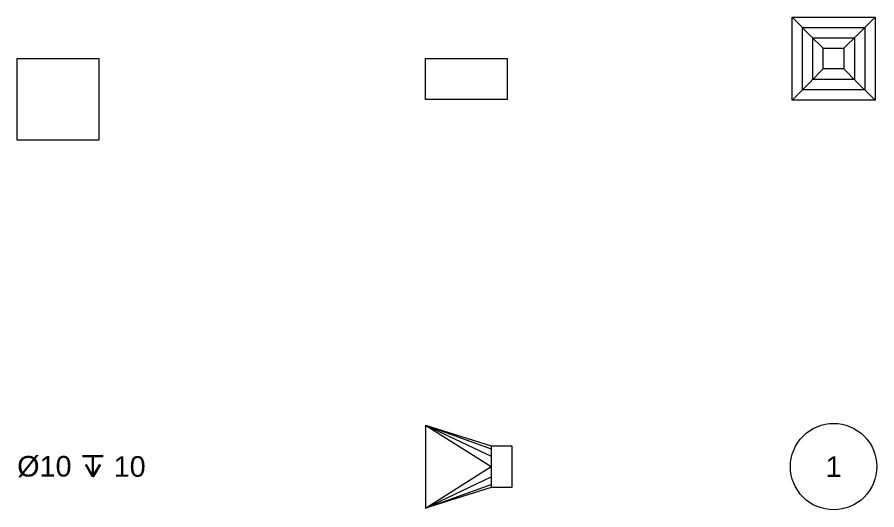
# Model space of a CAD drawing. Header units: millimetres. Extents: x 1246 to 16959, y -13818 to -1371.
# Drawn here: x 10500 to 16818, y -13818 to -10195 of the extents above; entities that cross this region are included whole.
import ezdxf

# ---------------------------------------------------------------- set-up
doc = ezdxf.new("R2010")
doc.units = ezdxf.units.MM
doc.header["$LTSCALE"] = 50
for name, color, linetype, lineweight in [('Dimension', 7, 'Continuous', 5), ('pio-Detail Bubble', 7, 'Continuous', 5), ('pio-HVAC Diffuser', 7, 'Continuous', 5), ('pio-HVAC Transition', 7, 'Continuous', 5), ('pio-Utility Cabinet', 7, 'Continuous', 5), ('pio-Wall Cabinet', 7, 'Continuous', 5)]:
    doc.layers.add(name, color=color, linetype=linetype, lineweight=lineweight)
doc.styles.add('Arial', font='Arial.ttf')

# ---------------------------------------------------------------- blocks, each defined once
blk = doc.blocks.new('obj-21')
at = {"layer": 'pio-Utility Cabinet', "color": 0, "flags": 1}
for tag in ['IFC_UUID', 'instanceID']:
    blk.add_attdef(tag, (10500, -11100), '', height=0.18, dxfattribs=at)
at = {"color": 255, "linetype": 'Continuous', "lineweight": 5, "transparency": 33554687}
blk.add_wipeout([(0, 0), (600, 0), (600, -600), (0, -600)], dxfattribs=at).dxf.layer = 'pio-Utility Cabinet'
at = {"layer": 'pio-Utility Cabinet', "color": 7, "linetype": 'Continuous', "lineweight": 5, "transparency": 33554687, "flags": 128}
blk.add_lwpolyline([(0, 0), (600, 0), (600, -600), (0, -600)], close=True, dxfattribs=at)
blk = doc.blocks.new('obj-22')
at = {"layer": 'pio-Wall Cabinet', "color": 0, "flags": 1}
for tag in ['IFC_UUID', 'instanceID']:
    blk.add_attdef(tag, (13500, -10800), '', height=0.18, dxfattribs=at)
at = {"color": 255, "linetype": 'Continuous', "lineweight": 5, "transparency": 33554687}
blk.add_wipeout([(0, 0), (600, 0), (600, -300), (0, -300)], dxfattribs=at).dxf.layer = 'pio-Wall Cabinet'
at = {"layer": 'pio-Wall Cabinet', "color": 7, "linetype": 'Continuous', "lineweight": 5, "transparency": 33554687, "flags": 128}
blk.add_lwpolyline([(0, 0), (600, 0), (600, -300), (0, -300)], close=True, dxfattribs=at)
blk = doc.blocks.new('obj-23')
at = {"layer": 'pio-HVAC Diffuser', "color": 0, "flags": 1}
for tag in ['IFC_UUID', 'instanceID', 'ID', 'Type', 'Panel_size', 'Neck_size', 'CFM', 'Manufacturer', 'Model', 'Use', 'Notes', 'UID']:
    blk.add_attdef(tag, (16195.2, -10804.8), '', height=0.18, dxfattribs=at)
at = {"color": 255, "linetype": 'Continuous', "lineweight": 9, "transparency": 33554687}
blk.add_wipeout([(-304.8, 304.8), (304.8, 304.8), (304.8, -304.8), (-304.8, -304.8)], dxfattribs=at).dxf.layer = 'pio-HVAC Diffuser'
at = {"layer": 'pio-HVAC Diffuser', "color": 7, "linetype": 'Continuous', "lineweight": 9, "transparency": 33554687, "flags": 128}
blk.add_lwpolyline([(-304.8, 304.8), (304.8, 304.8), (304.8, -304.8), (-304.8, -304.8)], close=True, dxfattribs=at)
at = {"color": 255, "linetype": 'Continuous', "lineweight": 9, "transparency": 33554687}
blk.add_wipeout([(-228.6, 228.6), (228.6, 228.6), (228.6, -228.6), (-228.6, -228.6)], dxfattribs=at).dxf.layer = 'pio-HVAC Diffuser'
at = {"layer": 'pio-HVAC Diffuser', "color": 7, "linetype": 'Continuous', "lineweight": 9, "transparency": 33554687, "flags": 128}
blk.add_lwpolyline([(-228.6, 228.6), (228.6, 228.6), (228.6, -228.6), (-228.6, -228.6)], close=True, dxfattribs=at)
at = {"color": 255, "linetype": 'Continuous', "lineweight": 9, "transparency": 33554687}
blk.add_wipeout([(-152.4, 152.4), (152.4, 152.4), (152.4, -152.4), (-152.4, -152.4)], dxfattribs=at).dxf.layer = 'pio-HVAC Diffuser'
at = {"layer": 'pio-HVAC Diffuser', "color": 7, "linetype": 'Continuous', "lineweight": 9, "transparency": 33554687, "flags": 128}
blk.add_lwpolyline([(-152.4, 152.4), (152.4, 152.4), (152.4, -152.4), (-152.4, -152.4)], close=True, dxfattribs=at)
at = {"color": 255, "linetype": 'Continuous', "lineweight": 9, "transparency": 33554687}
blk.add_wipeout([(-76.2, 76.2), (76.2, 76.2), (76.2, -76.2), (-76.2, -76.2)], dxfattribs=at).dxf.layer = 'pio-HVAC Diffuser'
at = {"layer": 'pio-HVAC Diffuser', "color": 7, "linetype": 'Continuous', "lineweight": 9, "transparency": 33554687}
for p, q in [((-304.8, 304.8), (-76.2, 76.2)), ((304.8, 304.8), (76.2, 76.2)), ((-304.8, -304.8), (-76.2, -76.2)), ((304.8, -304.8), (76.2, -76.2))]:
    blk.add_line(p, q, dxfattribs=at)
at = {"layer": 'pio-HVAC Diffuser', "color": 7, "linetype": 'Continuous', "lineweight": 5, "transparency": 33554687, "flags": 128}
blk.add_lwpolyline([(-304.8, 304.8), (304.8, 304.8), (304.8, -304.8), (-304.8, -304.8)], close=True, dxfattribs=at)
at = {"layer": 'pio-HVAC Diffuser', "color": 7, "linetype": 'Continuous', "lineweight": 9, "transparency": 33554687, "flags": 128}
blk.add_lwpolyline([(-76.2, 76.2), (76.2, 76.2), (76.2, -76.2), (-76.2, -76.2)], close=True, dxfattribs=at)
blk = doc.blocks.new('Group-6')
at = {"layer": 'Dimension', "color": 7, "linetype": 'Continuous', "lineweight": 30, "transparency": 33554687}
for p, q in [((480.5, 76.2), (632.9, 76.2)), ((556.7, 76.2), (556.7, -76.2)), ((503.9, 15.2), (556.7, -76.2)), ((556.7, -76.2), (609.5, 15.2))]:
    blk.add_line(p, q, dxfattribs=at)
blk = doc.blocks.new('Group-7')
at = {"layer": 'Dimension', "color": 7, "transparency": 33554687}
blk.add_blockref('Group-6', (0, 0), dxfattribs=at)
at = {"color": 255, "linetype": 'Continuous', "lineweight": 5, "transparency": 33554687}
for points in [[(0, -120.7), (404.3, -120.7), (404.3, 120.7), (0, 120.7)], [(709.1, -120.7), (948.8, -120.7), (948.8, 120.7), (709.1, 120.7)]]:
    blk.add_wipeout(points, dxfattribs=at).dxf.layer = 'Dimension'
at = {"layer": 'Dimension', "color": 7, "transparency": 33554687, "char_height": 151.31, "attachment_point": 4, "line_spacing_factor": 0.960695, "style": 'Arial'}
for s, insert in [('Ø10', (0, 0)), ('10', (709.1, 0))]:
    blk.add_mtext(s, dxfattribs=dict(at, insert=insert))
blk = doc.blocks.new('obj-27')
at = {"layer": 'Dimension', "color": 7, "transparency": 33554687}
blk.add_blockref('Group-7', (0, 0), dxfattribs=at)
blk = doc.blocks.new('obj-28')
at = {"layer": 'pio-HVAC Transition', "color": 0, "flags": 1}
for tag in ['Type', 'Size', 'instanceID', 'UID', 'Matl_Area', 'Matl_Gauge', 'DSconnected', 'DScfm', 'DStype', 'DSnum', 'DSupstream', 'IFC_UUID', 'ID']:
    blk.add_attdef(tag, (13500, -13804.8), '', height=0.18, dxfattribs=at)
at = {"color": 255, "linetype": 'Continuous', "lineweight": 5, "transparency": 33554687}
blk.add_wipeout([(0, 304.8), (482.6, 152.4), (482.6, -152.4), (0, -304.8)], dxfattribs=at).dxf.layer = 'pio-HVAC Transition'
at = {"layer": 'pio-HVAC Transition', "color": 7, "linetype": 'Continuous', "lineweight": 5, "transparency": 33554687}
for p, q in [((0, 304.8), (482.6, 152.4)), ((482.6, -152.4), (0, -304.8))]:
    blk.add_line(p, q, dxfattribs=at)
at = {"layer": 'pio-HVAC Transition', "color": 7, "linetype": 'Continuous', "lineweight": 9, "transparency": 33554687}
blk.add_line((0, 304.8), (0, -304.8), dxfattribs=at)
at = {"color": 255, "linetype": 'Continuous', "lineweight": 5, "transparency": 33554687}
blk.add_wipeout([(482.6, 152.4), (635, 152.4), (635, -152.4), (482.6, -152.4)], dxfattribs=at).dxf.layer = 'pio-HVAC Transition'
at = {"layer": 'pio-HVAC Transition', "color": 7, "linetype": 'Continuous', "lineweight": 9, "transparency": 33554687}
for p, q in [((0, 304.8), (482.6, 0)), ((0, 304.8), (482.6, 76.2)), ((0, 304.8), (482.6, 131.9784)), ((482.6, 152.4), (482.6, -152.4)), ((635, 152.4), (635, -152.4)), ((0, -304.8), (482.6, 0)), ((0, -304.8), (482.6, -76.2)), ((0, -304.8), (482.6, -131.9784))]:
    blk.add_line(p, q, dxfattribs=at)
at = {"layer": 'pio-HVAC Transition', "color": 7, "linetype": 'Continuous', "lineweight": 5, "transparency": 33554687}
for p, q in [((482.6, 152.4), (635, 152.4)), ((635, -152.4), (482.6, -152.4))]:
    blk.add_line(p, q, dxfattribs=at)
blk = doc.blocks.new('Group-8')
at = {"color": 255, "linetype": 'Continuous', "lineweight": 5, "transparency": 33554687}
blk.add_wipeout([(317.5, 0), (316, -31.1), (311.4, -61.9), (303.8, -92.2), (293.3, -121.5), (280, -149.7), (264, -176.4), (245.4, -201.4), (224.5, -224.5), (201.4, -245.4), (176.4, -264), (149.7, -280), (121.5, -293.3), (92.2, -303.8), (61.9, -311.4), (31.1, -316), (0, -317.5), (-31.1, -316), (-61.9, -311.4), (-92.2, -303.8), (-121.5, -293.3), (-149.7, -280), (-176.4, -264), (-201.4, -245.4), (-224.5, -224.5), (-245.4, -201.4), (-264, -176.4), (-280, -149.7), (-293.3, -121.5), (-303.8, -92.2), (-311.4, -61.9), (-316, -31.1), (-317.5, 0), (-316, 31.1), (-311.4, 61.9), (-303.8, 92.2), (-293.3, 121.5), (-280, 149.7), (-264, 176.4), (-245.4, 201.4), (-224.5, 224.5), (-201.4, 245.4), (-176.4, 264), (-149.7, 280), (-121.5, 293.3), (-92.2, 303.8), (-61.9, 311.4), (-31.1, 316), (0, 317.5), (31.1, 316), (61.9, 311.4), (92.2, 303.8), (121.5, 293.3), (149.7, 280), (176.4, 264), (201.4, 245.4), (224.5, 224.5), (245.4, 201.4), (264, 176.4), (280, 149.7), (293.3, 121.5), (303.8, 92.2), (311.4, 61.9), (316, 31.1)], dxfattribs=at).dxf.layer = 'pio-Detail Bubble'
at = {"layer": 'pio-Detail Bubble', "color": 7, "linetype": 'Continuous', "lineweight": 5, "transparency": 33554687, "flags": 128}
blk.add_lwpolyline([(317.5, 0), (316, -31.1), (311.4, -61.9), (303.8, -92.2), (293.3, -121.5), (280, -149.7), (264, -176.4), (245.4, -201.4), (224.5, -224.5), (201.4, -245.4), (176.4, -264), (149.7, -280), (121.5, -293.3), (92.2, -303.8), (61.9, -311.4), (31.1, -316), (0, -317.5), (-31.1, -316), (-61.9, -311.4), (-92.2, -303.8), (-121.5, -293.3), (-149.7, -280), (-176.4, -264), (-201.4, -245.4), (-224.5, -224.5), (-245.4, -201.4), (-264, -176.4), (-280, -149.7), (-293.3, -121.5), (-303.8, -92.2), (-311.4, -61.9), (-316, -31.1), (-317.5, 0), (-316, 31.1), (-311.4, 61.9), (-303.8, 92.2), (-293.3, 121.5), (-280, 149.7), (-264, 176.4), (-245.4, 201.4), (-224.5, 224.5), (-201.4, 245.4), (-176.4, 264), (-149.7, 280), (-121.5, 293.3), (-92.2, 303.8), (-61.9, 311.4), (-31.1, 316), (0, 317.5), (31.1, 316), (61.9, 311.4), (92.2, 303.8), (121.5, 293.3), (149.7, 280), (176.4, 264), (201.4, 245.4), (224.5, 224.5), (245.4, 201.4), (264, 176.4), (280, 149.7), (293.3, 121.5), (303.8, 92.2), (311.4, 61.9), (316, 31.1)], close=True, dxfattribs=at)
at = {"layer": 'pio-Detail Bubble', "color": 7, "transparency": 33554687, "insert": (0, 0), "char_height": 151.3, "attachment_point": 5, "line_spacing_factor": 0.960695, "style": 'Arial'}
blk.add_mtext('1', dxfattribs=at)
blk = doc.blocks.new('obj-29')
at = {"layer": 'pio-Detail Bubble', "color": 7, "transparency": 33554687}
blk.add_blockref('Group-8', (0, 0), dxfattribs=at)

msp = doc.modelspace()

# ---------------------------------------------------------------- block references
at = {"layer": 'Dimension', "color": 7, "transparency": 33554687}
msp.add_blockref('obj-27', (10500, -13500), dxfattribs=at)
at = {"layer": 'pio-Detail Bubble', "color": 7, "transparency": 33554687}
msp.add_blockref('obj-29', (16500, -13500), dxfattribs=at)
at = {"layer": 'pio-HVAC Diffuser', "color": 7, "transparency": 33554687}
msp.add_blockref('obj-23', (16500, -10500), dxfattribs=at)
at = {"layer": 'pio-HVAC Transition', "color": 7, "transparency": 33554687}
msp.add_blockref('obj-28', (13500, -13500), dxfattribs=at)
at = {"layer": 'pio-Utility Cabinet', "color": 7, "transparency": 33554687}
msp.add_blockref('obj-21', (10500, -10500), dxfattribs=at)
at = {"layer": 'pio-Wall Cabinet', "color": 7, "transparency": 33554687}
msp.add_blockref('obj-22', (13500, -10500), dxfattribs=at)

doc.saveas('drawing.dxf')
